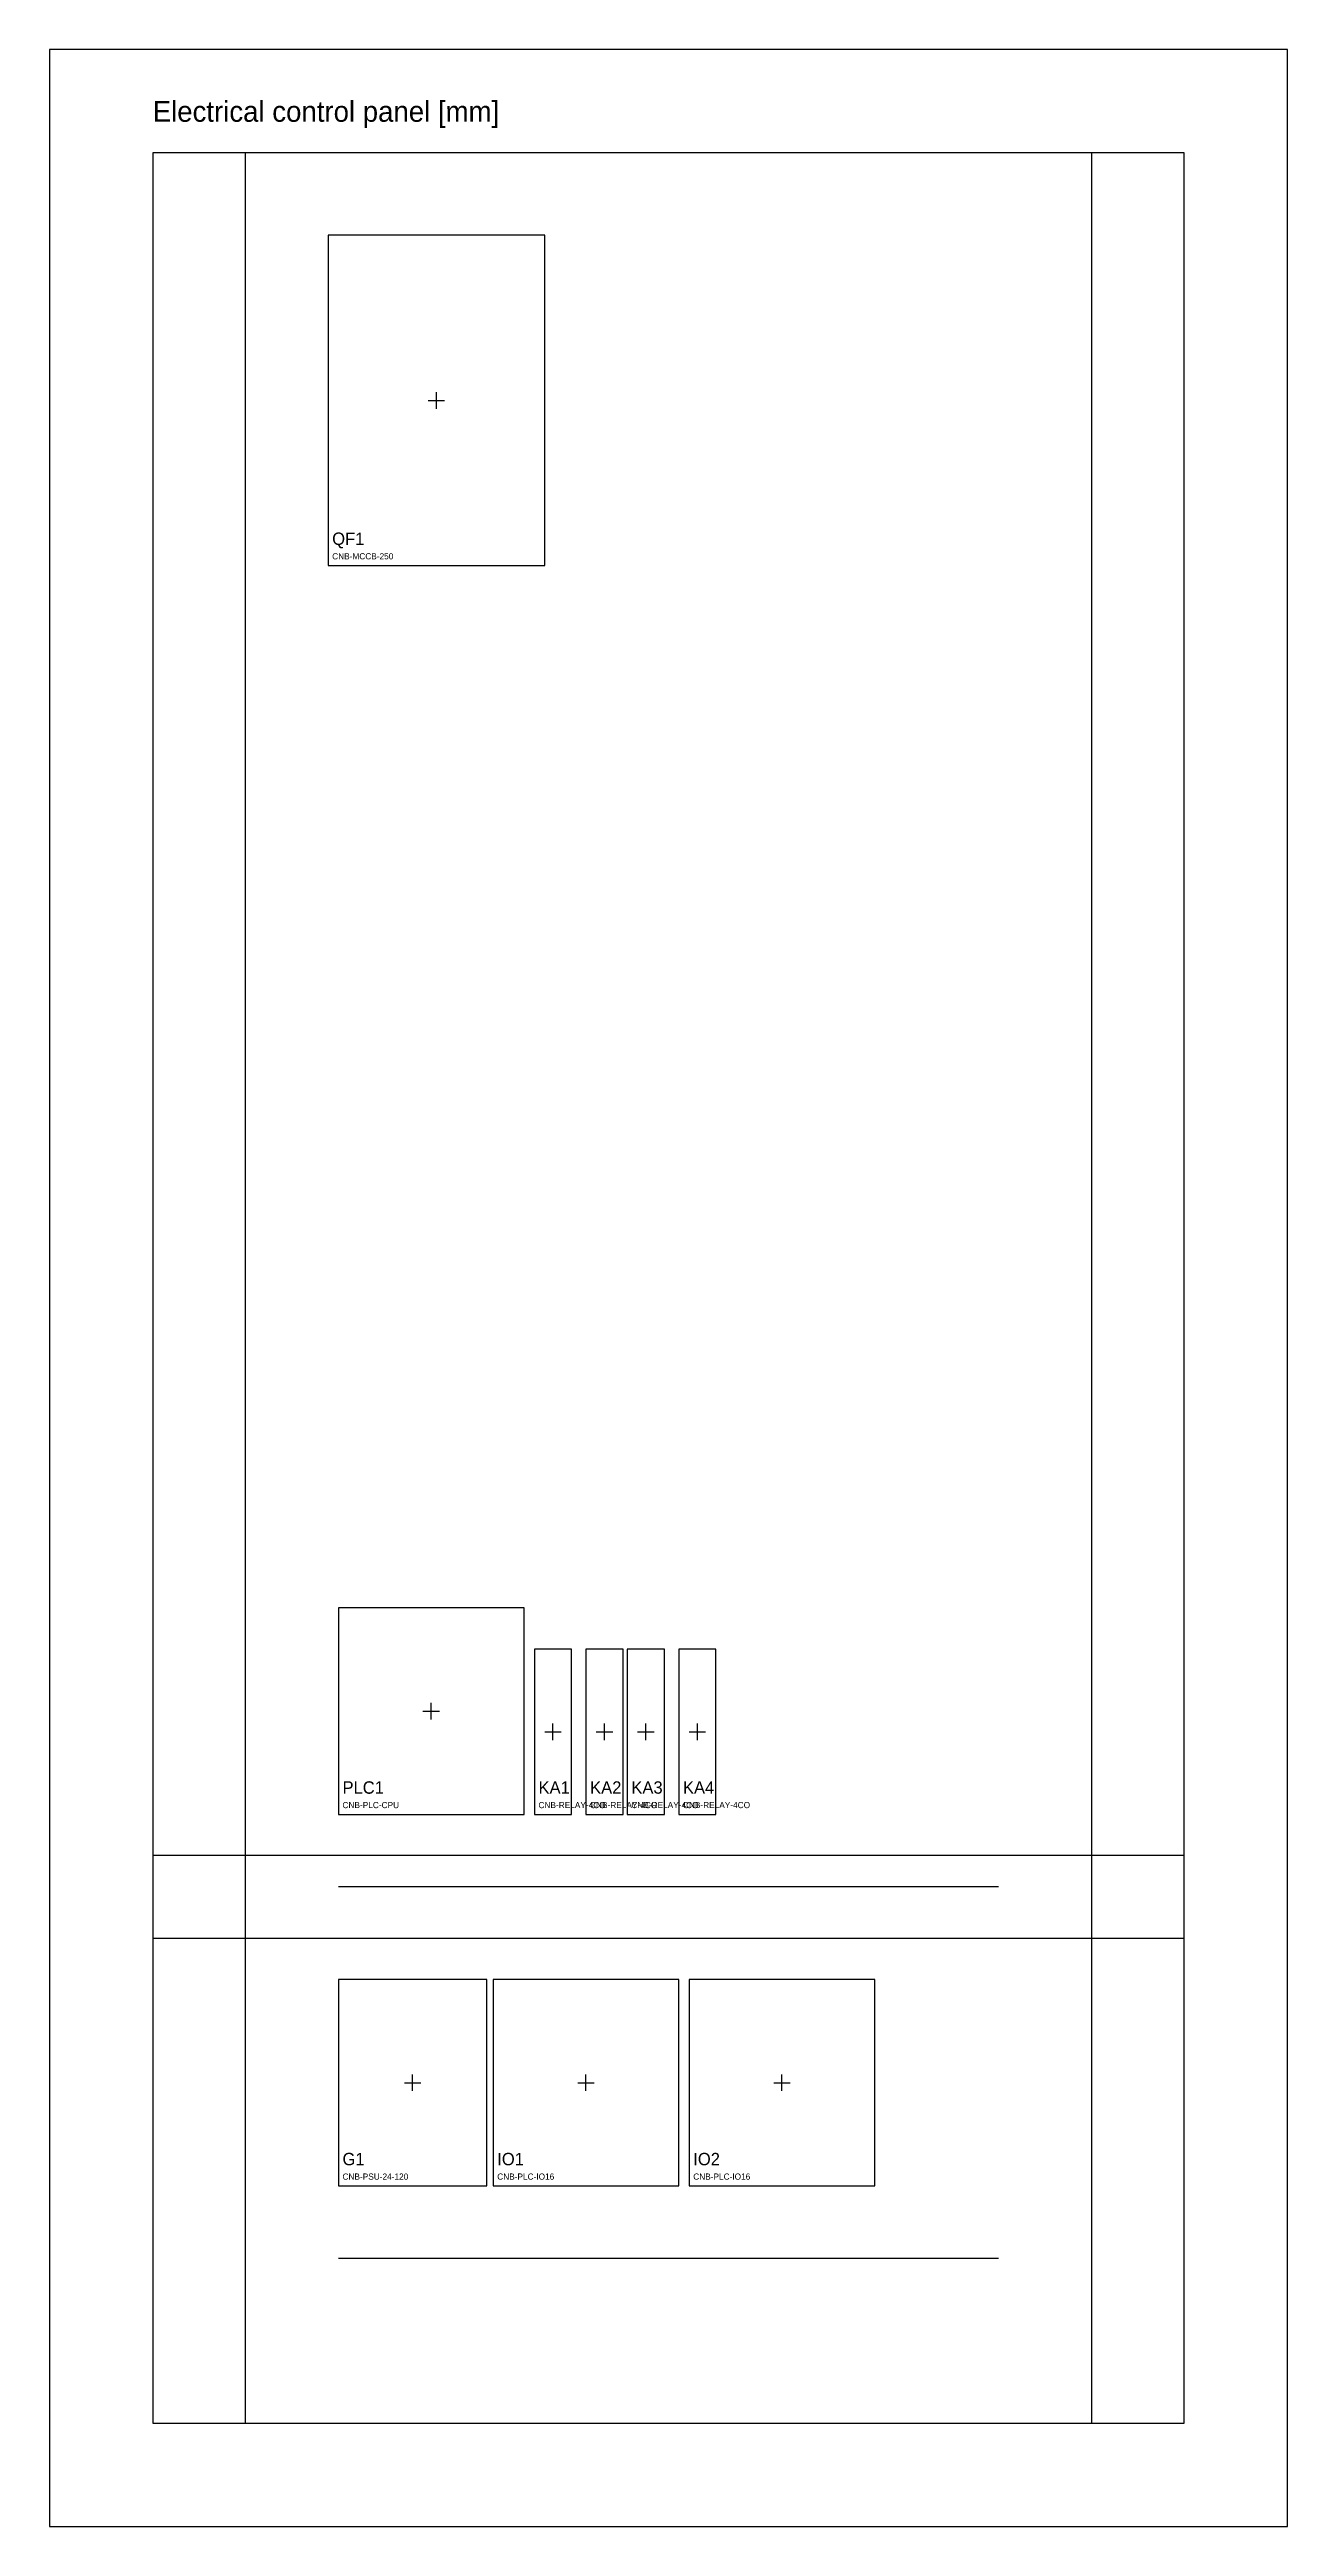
# Model space of a CAD drawing. Header units: millimetres. Extents: x 0 to 600, y 0 to 1200.
import ezdxf

# ---------------------------------------------------------------- set-up
doc = ezdxf.new("R2010")
doc.units = ezdxf.units.MM

msp = doc.modelspace()

# ---------------------------------------------------------------- linework, layer by layer
at = {"layer": 'COMPONENT_DETAIL'}
for p, q in [((187.5, 1026), (187.5, 1034)), ((183.5, 1030), (191.5, 1030)), ((185, 391), (185, 399)), ((181, 395), (189, 395)), ((240, 385), (248, 385)), ((244, 381), (244, 389)), ((265, 385), (273, 385)), ((269, 381), (269, 389)), ((285, 385), (293, 385)), ((289, 381), (289, 389)), ((310, 385), (318, 385)), ((314, 381), (314, 389)), ((176, 211), (176, 219)), ((260, 211), (260, 219)), ((355, 211), (355, 219)), ((172, 215), (180, 215)), ((256, 215), (264, 215)), ((351, 215), (359, 215))]:
    msp.add_line(p, q, dxfattribs=at)
at = {"layer": 'COMPONENT_OUTLINE'}
for p, q in [((240, 1110), (135, 1110)), ((135, 1110), (135, 950)), ((240, 950), (240, 1110)), ((135, 950), (240, 950)), ((230, 445), (140, 445)), ((140, 445), (140, 345)), ((230, 345), (230, 445)), ((253, 425), (235, 425)), ((235, 425), (235, 345)), ((253, 345), (253, 425)), ((278, 425), (260, 425)), ((260, 425), (260, 345)), ((278, 345), (278, 425)), ((298, 425), (280, 425)), ((280, 425), (280, 345)), ((298, 345), (298, 425)), ((323, 425), (305, 425)), ((305, 425), (305, 345)), ((323, 345), (323, 425)), ((140, 345), (230, 345)), ((235, 345), (253, 345)), ((260, 345), (278, 345)), ((280, 345), (298, 345)), ((305, 345), (323, 345)), ((212, 265), (140, 265)), ((140, 265), (140, 165)), ((212, 165), (212, 265)), ((305, 265), (215, 265)), ((215, 265), (215, 165)), ((305, 165), (305, 265)), ((400, 265), (310, 265)), ((310, 265), (310, 165)), ((400, 165), (400, 265)), ((140, 165), (212, 165)), ((215, 165), (305, 165)), ((310, 165), (400, 165))]:
    msp.add_line(p, q, dxfattribs=at)
at = {"layer": 'DEVICE'}
for p, q in [((240, 1110), (135, 1110)), ((135, 1110), (135, 950)), ((240, 950), (240, 1110)), ((135, 950), (240, 950)), ((230, 445), (140, 445)), ((140, 445), (140, 345)), ((230, 345), (230, 445)), ((253, 425), (235, 425)), ((235, 425), (235, 345)), ((253, 345), (253, 425)), ((278, 425), (260, 425)), ((260, 425), (260, 345)), ((278, 345), (278, 425)), ((298, 425), (280, 425)), ((280, 425), (280, 345)), ((298, 345), (298, 425)), ((323, 425), (305, 425)), ((305, 425), (305, 345)), ((323, 345), (323, 425)), ((140, 345), (230, 345)), ((235, 345), (253, 345)), ((260, 345), (278, 345)), ((280, 345), (298, 345)), ((305, 345), (323, 345)), ((212, 265), (140, 265)), ((140, 265), (140, 165)), ((212, 165), (212, 265)), ((305, 265), (215, 265)), ((215, 265), (215, 165)), ((305, 165), (305, 265)), ((400, 265), (310, 265)), ((310, 265), (310, 165)), ((400, 165), (400, 265)), ((140, 165), (212, 165)), ((215, 165), (305, 165)), ((310, 165), (400, 165))]:
    msp.add_line(p, q, dxfattribs=at)
at = {"layer": 'DIN_RAIL'}
for p, q in [((140, 310), (460, 310)), ((140, 130), (460, 130))]:
    msp.add_line(p, q, dxfattribs=at)
at = {"layer": 'ENCLOSURE'}
for p, q in [((600, 1200), (0, 1200)), ((0, 1200), (0, 0)), ((600, 0), (600, 1200)), ((0, 0), (600, 0))]:
    msp.add_line(p, q, dxfattribs=at)
at = {"layer": 'MOUNTING_PLATE'}
for p, q in [((550, 1150), (50, 1150)), ((50, 1150), (50, 50)), ((550, 50), (550, 1150)), ((50, 50), (550, 50))]:
    msp.add_line(p, q, dxfattribs=at)
at = {"layer": 'WIRE_DUCT'}
for p, q in [((95, 1150), (50, 1150)), ((50, 1150), (50, 50)), ((95, 50), (95, 1150)), ((550, 1150), (505, 1150)), ((505, 1150), (505, 50)), ((550, 50), (550, 1150)), ((550, 325), (50, 325)), ((50, 325), (50, 285)), ((550, 285), (550, 325)), ((50, 285), (550, 285)), ((50, 50), (95, 50)), ((505, 50), (550, 50))]:
    msp.add_line(p, q, dxfattribs=at)

# ---------------------------------------------------------------- texts
at = {"layer": 'ANNOTATION'}
msp.add_text('Electrical control panel [mm]', height=10, dxfattribs=at).set_placement((50, 1165))
at = {"layer": 'DEVICE_TAG'}
for s, p in [('QF1', (137, 960)), ('PLC1', (142, 355)), ('KA1', (237, 355)), ('KA2', (262, 355)), ('KA3', (282, 355)), ('KA4', (307, 355)), ('G1', (142, 175)), ('IO1', (217, 175)), ('IO2', (312, 175))]:
    msp.add_text(s, height=6, dxfattribs=at).set_placement(p)
at = {"layer": 'PART_REF'}
for s, p in [('CNB-MCCB-250', (137, 953)), ('CNB-PLC-CPU', (142, 348)), ('CNB-RELAY-4CO', (237, 348)), ('CNB-RELAY-4CO', (262, 348)), ('CNB-RELAY-4CO', (282, 348)), ('CNB-RELAY-4CO', (307, 348)), ('CNB-PSU-24-120', (142, 168)), ('CNB-PLC-IO16', (217, 168)), ('CNB-PLC-IO16', (312, 168))]:
    msp.add_text(s, height=3, dxfattribs=at).set_placement(p)

doc.saveas('drawing.dxf')
